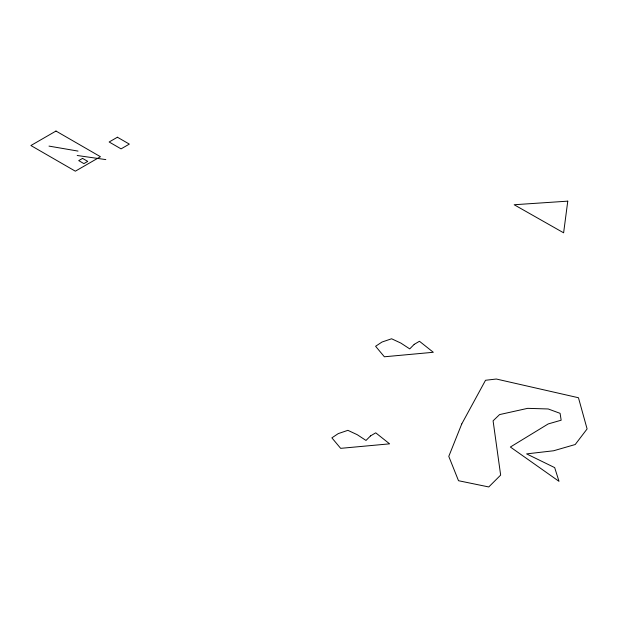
<?xml version="1.0" encoding="UTF-8"?>
<svg xmlns="http://www.w3.org/2000/svg" width="618" height="618" viewBox="0 0 618 618"><rect width="100%" height="100%" fill="white"/><g stroke="black" fill="none" stroke-linecap="round" stroke-linejoin="round"><path stroke-width="0.93" d="M77.188 155.489L105.817 159.599M49 146.103L78.022 151.093M567.772 201.151L563.616 232.816L514.161 204.743L567.772 201.151M461.754 423.94L448.784 456.385L458.51 480.719L488.768 486.953L500.65 475.103L493.087 420.827L499.576 414.585L527.664 408.344L548.197 408.969L560.086 413.334L561.167 420.201L548.197 423.94L510.375 447.023L559.004 481.337L554.686 467.617L526.59 453.89L553.604 450.769L575.211 444.527L587.1 428.931L578.456 397.737L496.331 379.027L485.524 380.271L461.754 423.94M414.191 344.373L409.726 348.892L400.889 343.098L391.596 338.772L381.97 342.048L375.597 346.281L384.373 356.779L433.311 352.283L419.452 341.267L414.191 344.373M370.476 435.929L366.01 440.449L357.173 434.663L347.88 430.337L338.255 433.612L331.881 437.845L340.657 448.344L389.595 443.84L375.736 432.832L370.476 435.929M55.983 131.047L30.9 145.531L75.342 171.186L100.433 156.709L55.983 131.047M117.42 137.227L109.154 141.993L121.066 148.876L129.332 144.102L117.42 137.227M82.557 158.393L78.718 160.618L83.909 163.608L87.748 161.391L82.557 158.393"/></g></svg>
